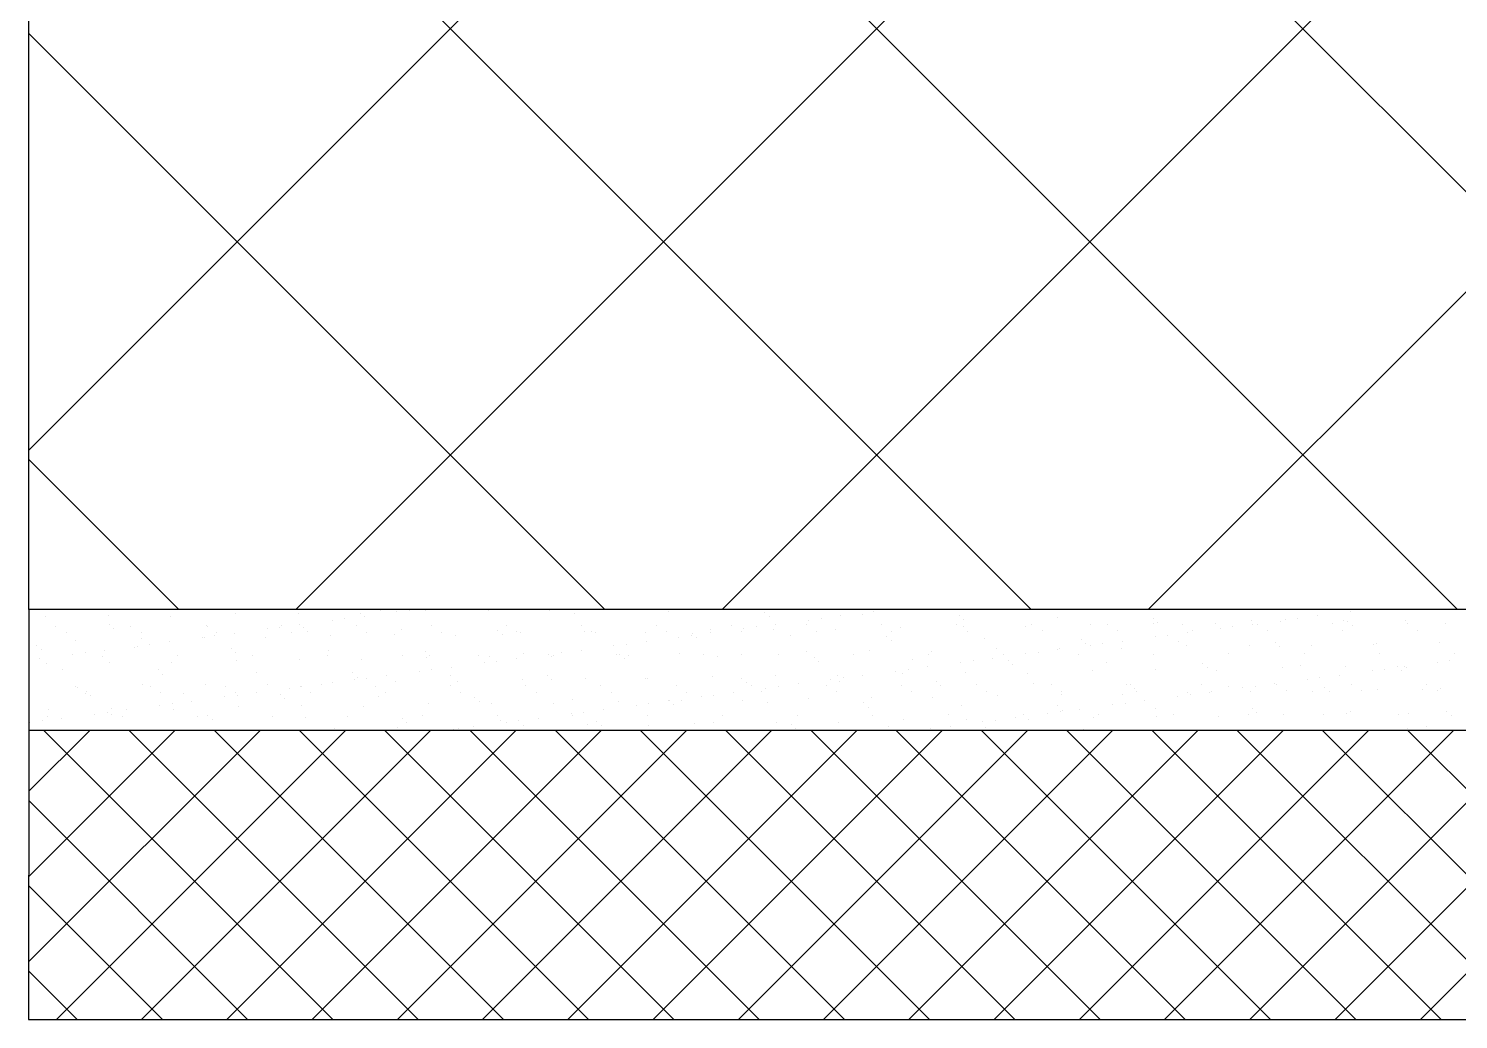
# Model space of a CAD drawing. Header units: metres. Extents: x 668617 to 675126, y 2286318 to 2293677.
# Drawn here: x 672241.303 to 672244.268, y 2287821.947 to 2287824.001 of the extents above; entities that cross this region are included whole.
import ezdxf

# ---------------------------------------------------------------- set-up
doc = ezdxf.new("R2010")
doc.units = ezdxf.units.M
doc.header["$MEASUREMENT"] = 0
doc.layers.add('DMTG_SECCIONES_VIALES', color=250, linetype='Continuous')

msp = doc.modelspace()

# ---------------------------------------------------------------- linework, layer by layer
at = {"layer": 'DMTG_SECCIONES_VIALES', "color": 252, "linetype": 'Continuous', "true_color": 0x939598}
for p, q in [((672241.30355, 2287823.12718), (672246.30355, 2287828.12718)), ((672241.85699, 2287822.79673), (672246.30355, 2287827.24329)), ((672245.14971, 2287822.79673), (672241.30355, 2287826.64289)), ((672242.74087, 2287822.79673), (672246.30355, 2287826.35941)), ((672244.26583, 2287822.79673), (672241.30355, 2287825.75901)), ((672243.62476, 2287822.79673), (672246.30355, 2287825.47553)), ((672243.38194, 2287822.79673), (672241.30355, 2287824.87513)), ((672242.49806, 2287822.79673), (672241.30355, 2287823.99124)), ((672241.61418, 2287822.79673), (672241.30355, 2287823.10736)), ((672241.303, 2287822.06597), (672241.78377, 2287822.54673)), ((672241.30321, 2287822.24295), (672241.60699, 2287822.54673)), ((672241.30341, 2287822.41993), (672241.43021, 2287822.54673)), ((672241.93385, 2287821.94673), (672241.33385, 2287822.54673)), ((672241.36054, 2287821.94673), (672241.96054, 2287822.54673)), ((672242.11062, 2287821.94673), (672241.51062, 2287822.54673)), ((672241.53732, 2287821.94673), (672242.13732, 2287822.54673)), ((672242.2874, 2287821.94673), (672241.6874, 2287822.54673)), ((672241.7141, 2287821.94673), (672242.3141, 2287822.54673)), ((672242.46418, 2287821.94673), (672241.86418, 2287822.54673)), ((672241.89087, 2287821.94673), (672242.49087, 2287822.54673)), ((672242.64095, 2287821.94673), (672242.04095, 2287822.54673)), ((672242.06765, 2287821.94673), (672242.66765, 2287822.54673)), ((672242.81773, 2287821.94673), (672242.21773, 2287822.54673)), ((672242.24443, 2287821.94673), (672242.84443, 2287822.54673)), ((672242.99451, 2287821.94673), (672242.39451, 2287822.54673)), ((672242.4212, 2287821.94673), (672243.0212, 2287822.54673)), ((672243.17128, 2287821.94673), (672242.57128, 2287822.54673)), ((672242.59798, 2287821.94673), (672243.19798, 2287822.54673)), ((672243.34806, 2287821.94673), (672242.74806, 2287822.54673)), ((672242.77476, 2287821.94673), (672243.37476, 2287822.54673)), ((672243.52484, 2287821.94673), (672242.92484, 2287822.54673)), ((672242.95153, 2287821.94673), (672243.55153, 2287822.54673)), ((672243.70161, 2287821.94673), (672243.10161, 2287822.54673)), ((672243.12831, 2287821.94673), (672243.72831, 2287822.54673)), ((672243.87839, 2287821.94673), (672243.27839, 2287822.54673)), ((672243.30509, 2287821.94673), (672243.90509, 2287822.54673)), ((672244.05517, 2287821.94673), (672243.45517, 2287822.54673)), ((672243.48186, 2287821.94673), (672244.08186, 2287822.54673)), ((672244.23194, 2287821.94673), (672243.63194, 2287822.54673)), ((672243.65864, 2287821.94673), (672244.25864, 2287822.54673)), ((672244.40872, 2287821.94673), (672243.80872, 2287822.54673)), ((672243.83542, 2287821.94673), (672244.43542, 2287822.54673)), ((672244.5855, 2287821.94673), (672243.9855, 2287822.54673)), ((672244.01219, 2287821.94673), (672244.61219, 2287822.54673)), ((672244.76227, 2287821.94673), (672244.16227, 2287822.54673)), ((672244.18897, 2287821.94673), (672244.78897, 2287822.54673)), ((672241.75707, 2287821.94673), (672241.30338, 2287822.40042)), ((672241.58029, 2287821.94673), (672241.30318, 2287822.22384)), ((672241.40352, 2287821.94673), (672241.30298, 2287822.04727))]:
    msp.add_line(p, q, dxfattribs=at)
at = {"layer": 'DMTG_SECCIONES_VIALES'}
for p, q in [((672241.30355, 2287822.79673), (672241.30355, 2287822.54673)), ((672241.30355, 2287822.54673), (672241.30287, 2287821.94673)), ((672241.30355, 2287822.54673), (672246.30355, 2287822.54673)), ((672241.30287, 2287821.94673), (672246.30355, 2287821.94673))]:
    msp.add_line(p, q, dxfattribs=at)
at = {"layer": 'DMTG_SECCIONES_VIALES', "color": 18, "linetype": 'Continuous', "true_color": 0x000000}
for p, q in [((672241.73143, 2287822.78771), (672241.73143, 2287822.78771)), ((672241.86231, 2287822.78938), (672241.86231, 2287822.78938)), ((672241.99022, 2287822.78877), (672241.99022, 2287822.78877)), ((672242.03244, 2287822.79444), (672242.03244, 2287822.79444)), ((672242.06677, 2287822.7918), (672242.06677, 2287822.7918)), ((672242.09279, 2287822.79523), (672242.09279, 2287822.79523)), ((672242.12526, 2287822.79363), (672242.12526, 2287822.79363)), ((672242.25614, 2287822.7953), (672242.25614, 2287822.7953)), ((672242.38405, 2287822.79469), (672242.38405, 2287822.79469)), ((672242.43553, 2287822.7883), (672242.43553, 2287822.7883)), ((672242.62934, 2287822.79233), (672242.62934, 2287822.79233)), ((672242.82941, 2287822.79061), (672242.82941, 2287822.79061)), ((672243.03243, 2287822.78619), (672243.03243, 2287822.78619)), ((672243.05499, 2287822.79245), (672243.05499, 2287822.79245)), ((672243.08101, 2287822.79587), (672243.08101, 2287822.79587)), ((672244.04321, 2287822.79309), (672244.04321, 2287822.79309)), ((672244.06923, 2287822.79652), (672244.06923, 2287822.79652)), ((672241.33761, 2287822.78179), (672241.33761, 2287822.78179)), ((672241.35946, 2287822.76197), (672241.35946, 2287822.76197)), ((672241.46849, 2287822.78346), (672241.46849, 2287822.78346)), ((672241.46982, 2287822.76514), (672241.46982, 2287822.76514)), ((672241.47904, 2287822.7567), (672241.47904, 2287822.7567)), ((672241.51517, 2287822.76225), (672241.51517, 2287822.76225)), ((672241.59639, 2287822.78285), (672241.59639, 2287822.78285)), ((672241.67088, 2287822.76253), (672241.67088, 2287822.76253)), ((672241.67284, 2287822.76072), (672241.67284, 2287822.76072)), ((672241.79759, 2287822.75637), (672241.79759, 2287822.75637)), ((672241.82362, 2287822.75979), (672241.82362, 2287822.75979)), ((672241.82658, 2287822.76282), (672241.82658, 2287822.76282)), ((672241.86426, 2287822.76514), (672241.86426, 2287822.76514)), ((672241.87292, 2287822.759), (672241.87292, 2287822.759)), ((672241.93218, 2287822.77408), (672241.93218, 2287822.77408)), ((672241.9582, 2287822.77751), (672241.9582, 2287822.77751)), ((672241.98229, 2287822.7631), (672241.98229, 2287822.7631)), ((672241.99885, 2287822.78286), (672241.99885, 2287822.78286)), ((672242.138, 2287822.76338), (672242.138, 2287822.76338)), ((672242.2937, 2287822.76367), (672242.2937, 2287822.76367)), ((672242.44941, 2287822.76395), (672242.44941, 2287822.76395)), ((672242.60512, 2287822.76423), (672242.60512, 2287822.76423)), ((672242.76083, 2287822.76451), (672242.76083, 2287822.76451)), ((672242.78581, 2287822.75701), (672242.78581, 2287822.75701)), ((672242.81184, 2287822.76044), (672242.81184, 2287822.76044)), ((672242.83863, 2287822.78216), (672242.83863, 2287822.78216)), ((672242.84846, 2287822.75601), (672242.84846, 2287822.75601)), ((672242.85248, 2287822.76579), (672242.85248, 2287822.76579)), ((672242.91653, 2287822.7648), (672242.91653, 2287822.7648)), ((672242.9204, 2287822.77473), (672242.9204, 2287822.77473)), ((672242.94642, 2287822.77815), (672242.94642, 2287822.77815)), ((672242.97637, 2287822.7554), (672242.97637, 2287822.7554)), ((672242.98707, 2287822.78351), (672242.98707, 2287822.78351)), ((672243.07224, 2287822.76508), (672243.07224, 2287822.76508)), ((672243.11141, 2287822.76027), (672243.11141, 2287822.76027)), ((672243.22795, 2287822.76536), (672243.22795, 2287822.76536)), ((672243.23251, 2287822.78447), (672243.23251, 2287822.78447)), ((672243.24172, 2287822.77602), (672243.24172, 2287822.77602)), ((672243.24229, 2287822.76194), (672243.24229, 2287822.76194)), ((672243.37019, 2287822.76132), (672243.37019, 2287822.76132)), ((672243.38365, 2287822.76565), (672243.38365, 2287822.76565)), ((672243.43553, 2287822.78005), (672243.43553, 2287822.78005)), ((672243.50524, 2287822.76619), (672243.50524, 2287822.76619)), ((672243.53936, 2287822.76593), (672243.53936, 2287822.76593)), ((672243.6356, 2287822.77833), (672243.6356, 2287822.77833)), ((672243.63612, 2287822.76786), (672243.63612, 2287822.76786)), ((672243.64482, 2287822.76989), (672243.64482, 2287822.76989)), ((672243.69507, 2287822.76621), (672243.69507, 2287822.76621)), ((672243.76402, 2287822.76724), (672243.76402, 2287822.76724)), ((672243.77403, 2287822.75765), (672243.77403, 2287822.75765)), ((672243.80006, 2287822.76108), (672243.80006, 2287822.76108)), ((672243.83862, 2287822.77391), (672243.83862, 2287822.77391)), ((672243.84071, 2287822.76643), (672243.84071, 2287822.76643)), ((672243.85077, 2287822.76649), (672243.85077, 2287822.76649)), ((672243.89907, 2287822.77211), (672243.89907, 2287822.77211)), ((672243.90862, 2287822.77537), (672243.90862, 2287822.77537)), ((672243.93464, 2287822.7788), (672243.93464, 2287822.7788)), ((672243.97529, 2287822.78415), (672243.97529, 2287822.78415)), ((672244.00648, 2287822.76678), (672244.00648, 2287822.76678)), ((672244.02995, 2287822.77378), (672244.02995, 2287822.77378)), ((672244.03869, 2287822.77219), (672244.03869, 2287822.77219)), ((672244.04791, 2287822.76375), (672244.04791, 2287822.76375)), ((672244.15785, 2287822.77317), (672244.15785, 2287822.77317)), ((672244.16219, 2287822.76706), (672244.16219, 2287822.76706)), ((672244.24172, 2287822.76777), (672244.24172, 2287822.76777)), ((672241.38055, 2287822.74853), (672241.38055, 2287822.74853)), ((672241.40105, 2287822.73172), (672241.40105, 2287822.73172)), ((672241.5361, 2287822.73658), (672241.5361, 2287822.73658)), ((672241.53625, 2287822.74882), (672241.53625, 2287822.74882)), ((672241.59509, 2287822.72971), (672241.59509, 2287822.72971)), ((672241.663, 2287822.73865), (672241.663, 2287822.73865)), ((672241.66697, 2287822.73825), (672241.66697, 2287822.73825)), ((672241.68903, 2287822.74207), (672241.68903, 2287822.74207)), ((672241.69196, 2287822.7491), (672241.69196, 2287822.7491)), ((672241.72968, 2287822.74742), (672241.72968, 2287822.74742)), ((672241.79488, 2287822.73764), (672241.79488, 2287822.73764)), ((672241.84767, 2287822.74938), (672241.84767, 2287822.74938)), ((672241.88213, 2287822.75056), (672241.88213, 2287822.75056)), ((672241.92992, 2287822.7425), (672241.92992, 2287822.7425)), ((672242.00337, 2287822.74967), (672242.00337, 2287822.74967)), ((672242.0608, 2287822.74417), (672242.0608, 2287822.74417)), ((672242.07594, 2287822.75458), (672242.07594, 2287822.75458)), ((672242.15908, 2287822.74995), (672242.15908, 2287822.74995)), ((672242.18871, 2287822.74356), (672242.18871, 2287822.74356)), ((672242.27601, 2287822.75286), (672242.27601, 2287822.75286)), ((672242.28523, 2287822.74442), (672242.28523, 2287822.74442)), ((672242.31479, 2287822.75023), (672242.31479, 2287822.75023)), ((672242.32375, 2287822.74842), (672242.32375, 2287822.74842)), ((672242.45463, 2287822.75009), (672242.45463, 2287822.75009)), ((672242.4705, 2287822.75052), (672242.4705, 2287822.75052)), ((672242.47903, 2287822.74844), (672242.47903, 2287822.74844)), ((672242.58254, 2287822.74948), (672242.58254, 2287822.74948)), ((672242.58331, 2287822.73035), (672242.58331, 2287822.73035)), ((672242.6262, 2287822.7508), (672242.6262, 2287822.7508)), ((672242.65122, 2287822.73929), (672242.65122, 2287822.73929)), ((672242.67725, 2287822.74272), (672242.67725, 2287822.74272)), ((672242.67911, 2287822.74673), (672242.67911, 2287822.74673)), ((672242.68832, 2287822.73828), (672242.68832, 2287822.73828)), ((672242.71758, 2287822.75435), (672242.71758, 2287822.75435)), ((672242.7179, 2287822.74807), (672242.7179, 2287822.74807)), ((672242.78191, 2287822.75108), (672242.78191, 2287822.75108)), ((672242.88213, 2287822.7423), (672242.88213, 2287822.7423)), ((672242.93762, 2287822.75136), (672242.93762, 2287822.75136)), ((672243.0822, 2287822.74059), (672243.0822, 2287822.74059)), ((672243.09142, 2287822.73214), (672243.09142, 2287822.73214)), ((672243.09332, 2287822.75165), (672243.09332, 2287822.75165)), ((672243.24903, 2287822.75193), (672243.24903, 2287822.75193)), ((672243.28522, 2287822.73616), (672243.28522, 2287822.73616)), ((672243.40474, 2287822.75221), (672243.40474, 2287822.75221)), ((672243.48529, 2287822.73445), (672243.48529, 2287822.73445)), ((672243.49451, 2287822.726), (672243.49451, 2287822.726)), ((672243.53088, 2287822.72564), (672243.53088, 2287822.72564)), ((672243.56045, 2287822.7525), (672243.56045, 2287822.7525)), ((672243.57153, 2287822.73099), (672243.57153, 2287822.73099)), ((672243.63944, 2287822.73993), (672243.63944, 2287822.73993)), ((672243.66547, 2287822.74336), (672243.66547, 2287822.74336)), ((672243.68832, 2287822.73003), (672243.68832, 2287822.73003)), ((672243.70612, 2287822.74871), (672243.70612, 2287822.74871)), ((672243.71615, 2287822.75278), (672243.71615, 2287822.75278)), ((672243.87186, 2287822.75306), (672243.87186, 2287822.75306)), ((672243.88839, 2287822.72831), (672243.88839, 2287822.72831)), ((672244.02757, 2287822.75334), (672244.02757, 2287822.75334)), ((672244.09756, 2287822.7269), (672244.09756, 2287822.7269)), ((672244.18327, 2287822.75363), (672244.18327, 2287822.75363)), ((672244.22844, 2287822.72857), (672244.22844, 2287822.72857)), ((672241.31952, 2287822.72126), (672241.31952, 2287822.72126)), ((672241.32873, 2287822.71281), (672241.32873, 2287822.71281)), ((672241.39382, 2287822.70321), (672241.39382, 2287822.70321)), ((672241.41985, 2287822.70664), (672241.41985, 2287822.70664)), ((672241.45645, 2287822.70018), (672241.45645, 2287822.70018)), ((672241.4605, 2287822.71199), (672241.4605, 2287822.71199)), ((672241.52254, 2287822.71684), (672241.52254, 2287822.71684)), ((672241.52841, 2287822.72093), (672241.52841, 2287822.72093)), ((672241.55444, 2287822.72435), (672241.55444, 2287822.72435)), ((672241.61216, 2287822.70046), (672241.61216, 2287822.70046)), ((672241.72261, 2287822.71512), (672241.72261, 2287822.71512)), ((672241.73183, 2287822.70668), (672241.73183, 2287822.70668)), ((672241.76787, 2287822.70074), (672241.76787, 2287822.70074)), ((672241.92357, 2287822.70103), (672241.92357, 2287822.70103)), ((672241.92563, 2287822.7107), (672241.92563, 2287822.7107)), ((672242.07928, 2287822.70131), (672242.07928, 2287822.70131)), ((672242.1257, 2287822.70898), (672242.1257, 2287822.70898)), ((672242.12841, 2287822.69729), (672242.12841, 2287822.69729)), ((672242.13492, 2287822.70054), (672242.13492, 2287822.70054)), ((672242.23499, 2287822.70159), (672242.23499, 2287822.70159)), ((672242.25929, 2287822.69896), (672242.25929, 2287822.69896)), ((672242.32873, 2287822.70456), (672242.32873, 2287822.70456)), ((672242.38204, 2287822.70385), (672242.38204, 2287822.70385)), ((672242.3872, 2287822.69835), (672242.3872, 2287822.69835)), ((672242.39069, 2287822.70188), (672242.39069, 2287822.70188)), ((672242.40807, 2287822.70728), (672242.40807, 2287822.70728)), ((672242.44872, 2287822.71263), (672242.44872, 2287822.71263)), ((672242.51663, 2287822.72157), (672242.51663, 2287822.72157)), ((672242.52224, 2287822.70321), (672242.52224, 2287822.70321)), ((672242.5288, 2287822.70284), (672242.5288, 2287822.70284)), ((672242.54266, 2287822.725), (672242.54266, 2287822.725)), ((672242.5464, 2287822.70216), (672242.5464, 2287822.70216)), ((672242.65312, 2287822.70488), (672242.65312, 2287822.70488)), ((672242.70211, 2287822.70244), (672242.70211, 2287822.70244)), ((672242.73182, 2287822.69842), (672242.73182, 2287822.69842)), ((672242.78103, 2287822.70427), (672242.78103, 2287822.70427)), ((672242.85782, 2287822.70272), (672242.85782, 2287822.70272)), ((672242.91607, 2287822.70914), (672242.91607, 2287822.70914)), ((672242.93189, 2287822.6967), (672242.93189, 2287822.6967)), ((672243.01352, 2287822.70301), (672243.01352, 2287822.70301)), ((672243.04695, 2287822.7108), (672243.04695, 2287822.7108)), ((672243.16923, 2287822.70329), (672243.16923, 2287822.70329)), ((672243.17485, 2287822.71019), (672243.17485, 2287822.71019)), ((672243.3099, 2287822.71506), (672243.3099, 2287822.71506)), ((672243.32494, 2287822.70357), (672243.32494, 2287822.70357)), ((672243.37026, 2287822.7045), (672243.37026, 2287822.7045)), ((672243.39629, 2287822.70792), (672243.39629, 2287822.70792)), ((672243.43694, 2287822.71327), (672243.43694, 2287822.71327)), ((672243.44078, 2287822.71673), (672243.44078, 2287822.71673)), ((672243.48064, 2287822.70386), (672243.48064, 2287822.70386)), ((672243.50485, 2287822.72222), (672243.50485, 2287822.72222)), ((672243.56868, 2287822.71611), (672243.56868, 2287822.71611)), ((672243.63635, 2287822.70414), (672243.63635, 2287822.70414)), ((672243.70373, 2287822.72098), (672243.70373, 2287822.72098)), ((672243.79206, 2287822.70442), (672243.79206, 2287822.70442)), ((672243.83461, 2287822.72265), (672243.83461, 2287822.72265)), ((672243.8976, 2287822.71986), (672243.8976, 2287822.71986)), ((672243.94776, 2287822.70471), (672243.94776, 2287822.70471)), ((672243.96251, 2287822.72203), (672243.96251, 2287822.72203)), ((672244.09141, 2287822.72389), (672244.09141, 2287822.72389)), ((672244.10347, 2287822.70499), (672244.10347, 2287822.70499)), ((672244.25918, 2287822.70527), (672244.25918, 2287822.70527)), ((672241.32591, 2287822.69427), (672241.32591, 2287822.69427)), ((672241.34076, 2287822.68545), (672241.34076, 2287822.68545)), ((672241.37223, 2287822.67296), (672241.37223, 2287822.67296)), ((672241.47164, 2287822.68712), (672241.47164, 2287822.68712)), ((672241.5723, 2287822.67124), (672241.5723, 2287822.67124)), ((672241.59954, 2287822.68651), (672241.59954, 2287822.68651)), ((672241.73458, 2287822.69137), (672241.73458, 2287822.69137)), ((672241.77533, 2287822.66682), (672241.77533, 2287822.66682)), ((672241.86546, 2287822.69304), (672241.86546, 2287822.69304)), ((672241.99337, 2287822.69243), (672241.99337, 2287822.69243)), ((672242.11287, 2287822.66842), (672242.11287, 2287822.66842)), ((672242.13889, 2287822.67184), (672242.13889, 2287822.67184)), ((672242.17954, 2287822.67719), (672242.17954, 2287822.67719)), ((672242.24746, 2287822.68613), (672242.24746, 2287822.68613)), ((672242.27348, 2287822.68956), (672242.27348, 2287822.68956)), ((672242.31413, 2287822.69491), (672242.31413, 2287822.69491)), ((672242.53801, 2287822.6944), (672242.53801, 2287822.6944)), ((672242.94111, 2287822.68826), (672242.94111, 2287822.68826)), ((672243.10109, 2287822.66906), (672243.10109, 2287822.66906)), ((672243.12711, 2287822.67249), (672243.12711, 2287822.67249)), ((672243.13491, 2287822.69228), (672243.13491, 2287822.69228)), ((672243.16776, 2287822.67784), (672243.16776, 2287822.67784)), ((672243.23568, 2287822.68678), (672243.23568, 2287822.68678)), ((672243.2617, 2287822.6902), (672243.2617, 2287822.6902)), ((672243.30235, 2287822.69556), (672243.30235, 2287822.69556)), ((672243.33499, 2287822.69056), (672243.33499, 2287822.69056)), ((672243.3442, 2287822.68212), (672243.3442, 2287822.68212)), ((672243.50839, 2287822.66985), (672243.50839, 2287822.66985)), ((672243.53801, 2287822.68614), (672243.53801, 2287822.68614)), ((672243.63927, 2287822.67152), (672243.63927, 2287822.67152)), ((672243.73808, 2287822.68442), (672243.73808, 2287822.68442)), ((672243.7473, 2287822.67598), (672243.7473, 2287822.67598)), ((672243.76717, 2287822.6709), (672243.76717, 2287822.6709)), ((672243.90222, 2287822.67577), (672243.90222, 2287822.67577)), ((672243.9411, 2287822.68), (672243.9411, 2287822.68)), ((672244.0331, 2287822.67744), (672244.0331, 2287822.67744)), ((672244.08931, 2287822.6697), (672244.08931, 2287822.6697)), ((672244.11533, 2287822.67313), (672244.11533, 2287822.67313)), ((672244.14118, 2287822.67828), (672244.14118, 2287822.67828)), ((672244.15039, 2287822.66984), (672244.15039, 2287822.66984)), ((672244.15598, 2287822.67848), (672244.15598, 2287822.67848)), ((672244.161, 2287822.67682), (672244.161, 2287822.67682)), ((672244.2239, 2287822.68742), (672244.2239, 2287822.68742)), ((672244.24992, 2287822.69085), (672244.24992, 2287822.69085)), ((672241.39984, 2287822.63676), (672241.39984, 2287822.63676)), ((672241.53925, 2287822.64024), (672241.53925, 2287822.64024)), ((672241.55555, 2287822.63705), (672241.55555, 2287822.63705)), ((672241.58152, 2287822.66279), (672241.58152, 2287822.66279)), ((672241.67012, 2287822.64191), (672241.67012, 2287822.64191)), ((672241.71126, 2287822.63733), (672241.71126, 2287822.63733)), ((672241.79803, 2287822.6413), (672241.79803, 2287822.6413)), ((672241.86696, 2287822.63761), (672241.86696, 2287822.63761)), ((672241.91036, 2287822.64176), (672241.91036, 2287822.64176)), ((672241.93307, 2287822.64616), (672241.93307, 2287822.64616)), ((672241.9754, 2287822.6651), (672241.9754, 2287822.6651)), ((672241.97828, 2287822.6507), (672241.97828, 2287822.6507)), ((672241.98461, 2287822.65665), (672241.98461, 2287822.65665)), ((672242.0043, 2287822.65412), (672242.0043, 2287822.65412)), ((672242.02267, 2287822.63789), (672242.02267, 2287822.63789)), ((672242.04495, 2287822.65947), (672242.04495, 2287822.65947)), ((672242.06395, 2287822.64783), (672242.06395, 2287822.64783)), ((672242.17838, 2287822.63818), (672242.17838, 2287822.63818)), ((672242.17842, 2287822.66068), (672242.17842, 2287822.66068)), ((672242.19186, 2287822.64722), (672242.19186, 2287822.64722)), ((672242.3269, 2287822.65208), (672242.3269, 2287822.65208)), ((672242.33409, 2287822.63846), (672242.33409, 2287822.63846)), ((672242.37849, 2287822.65896), (672242.37849, 2287822.65896)), ((672242.38771, 2287822.65051), (672242.38771, 2287822.65051)), ((672242.45778, 2287822.65375), (672242.45778, 2287822.65375)), ((672242.48979, 2287822.63874), (672242.48979, 2287822.63874)), ((672242.58151, 2287822.65454), (672242.58151, 2287822.65454)), ((672242.58569, 2287822.65314), (672242.58569, 2287822.65314)), ((672242.6455, 2287822.63903), (672242.6455, 2287822.63903)), ((672242.72073, 2287822.658), (672242.72073, 2287822.658)), ((672242.78159, 2287822.65282), (672242.78159, 2287822.65282)), ((672242.7908, 2287822.64437), (672242.7908, 2287822.64437)), ((672242.80121, 2287822.63931), (672242.80121, 2287822.63931)), ((672242.85161, 2287822.65967), (672242.85161, 2287822.65967)), ((672242.85794, 2287822.63705), (672242.85794, 2287822.63705)), ((672242.89858, 2287822.6424), (672242.89858, 2287822.6424)), ((672242.95691, 2287822.63959), (672242.95691, 2287822.63959)), ((672242.9665, 2287822.65134), (672242.9665, 2287822.65134)), ((672242.97952, 2287822.65906), (672242.97952, 2287822.65906)), ((672242.98461, 2287822.6484), (672242.98461, 2287822.6484)), ((672242.99252, 2287822.65477), (672242.99252, 2287822.65477)), ((672243.03317, 2287822.66012), (672243.03317, 2287822.66012)), ((672243.11262, 2287822.63987), (672243.11262, 2287822.63987)), ((672243.11456, 2287822.66393), (672243.11456, 2287822.66393)), ((672243.18468, 2287822.64668), (672243.18468, 2287822.64668)), ((672243.1939, 2287822.63823), (672243.1939, 2287822.63823)), ((672243.24544, 2287822.66559), (672243.24544, 2287822.66559)), ((672243.26833, 2287822.64016), (672243.26833, 2287822.64016)), ((672243.37334, 2287822.66498), (672243.37334, 2287822.66498)), ((672243.3877, 2287822.64226), (672243.3877, 2287822.64226)), ((672243.42403, 2287822.64044), (672243.42403, 2287822.64044)), ((672243.57974, 2287822.64072), (672243.57974, 2287822.64072)), ((672243.58778, 2287822.64054), (672243.58778, 2287822.64054)), ((672243.73545, 2287822.64101), (672243.73545, 2287822.64101)), ((672243.84616, 2287822.63769), (672243.84616, 2287822.63769)), ((672243.8868, 2287822.64304), (672243.8868, 2287822.64304)), ((672243.89116, 2287822.64129), (672243.89116, 2287822.64129)), ((672243.95472, 2287822.65198), (672243.95472, 2287822.65198)), ((672243.98074, 2287822.65541), (672243.98074, 2287822.65541)), ((672244.02139, 2287822.66076), (672244.02139, 2287822.66076)), ((672244.04686, 2287822.64157), (672244.04686, 2287822.64157)), ((672244.20257, 2287822.64186), (672244.20257, 2287822.64186)), ((672241.4042, 2287822.63537), (672241.4042, 2287822.63537)), ((672241.42093, 2287822.62333), (672241.42093, 2287822.62333)), ((672241.422, 2287822.62735), (672241.422, 2287822.62735)), ((672241.43121, 2287822.61891), (672241.43121, 2287822.61891)), ((672241.57663, 2287822.62361), (672241.57663, 2287822.62361)), ((672241.62502, 2287822.62293), (672241.62502, 2287822.62293)), ((672241.7091, 2287822.61526), (672241.7091, 2287822.61526)), ((672241.73234, 2287822.6239), (672241.73234, 2287822.6239)), ((672241.73513, 2287822.61868), (672241.73513, 2287822.61868)), ((672241.77578, 2287822.62404), (672241.77578, 2287822.62404)), ((672241.82509, 2287822.62121), (672241.82509, 2287822.62121)), ((672241.83431, 2287822.61277), (672241.83431, 2287822.61277)), ((672241.84369, 2287822.63298), (672241.84369, 2287822.63298)), ((672241.86972, 2287822.6364), (672241.86972, 2287822.6364)), ((672241.88805, 2287822.62418), (672241.88805, 2287822.62418)), ((672242.02811, 2287822.61679), (672242.02811, 2287822.61679)), ((672242.04376, 2287822.62446), (672242.04376, 2287822.62446)), ((672242.19946, 2287822.62474), (672242.19946, 2287822.62474)), ((672242.22819, 2287822.61507), (672242.22819, 2287822.61507)), ((672242.35517, 2287822.62503), (672242.35517, 2287822.62503)), ((672242.43121, 2287822.61065), (672242.43121, 2287822.61065)), ((672242.51088, 2287822.62531), (672242.51088, 2287822.62531)), ((672242.63128, 2287822.60893), (672242.63128, 2287822.60893)), ((672242.65627, 2287822.60854), (672242.65627, 2287822.60854)), ((672242.66658, 2287822.62559), (672242.66658, 2287822.62559)), ((672242.69732, 2287822.6159), (672242.69732, 2287822.6159)), ((672242.72335, 2287822.61933), (672242.72335, 2287822.61933)), ((672242.764, 2287822.62468), (672242.764, 2287822.62468)), ((672242.78418, 2287822.60793), (672242.78418, 2287822.60793)), ((672242.82229, 2287822.62588), (672242.82229, 2287822.62588)), ((672242.83191, 2287822.63362), (672242.83191, 2287822.63362)), ((672242.91922, 2287822.61279), (672242.91922, 2287822.61279)), ((672242.978, 2287822.62616), (672242.978, 2287822.62616)), ((672243.0501, 2287822.61446), (672243.0501, 2287822.61446)), ((672243.13371, 2287822.62644), (672243.13371, 2287822.62644)), ((672243.178, 2287822.61385), (672243.178, 2287822.61385)), ((672243.28941, 2287822.62673), (672243.28941, 2287822.62673)), ((672243.31305, 2287822.61872), (672243.31305, 2287822.61872)), ((672243.44393, 2287822.62038), (672243.44393, 2287822.62038)), ((672243.44512, 2287822.62701), (672243.44512, 2287822.62701)), ((672243.57183, 2287822.61977), (672243.57183, 2287822.61977)), ((672243.59699, 2287822.63209), (672243.59699, 2287822.63209)), ((672243.60083, 2287822.62729), (672243.60083, 2287822.62729)), ((672243.61763, 2287822.60761), (672243.61763, 2287822.60761)), ((672243.68554, 2287822.61655), (672243.68554, 2287822.61655)), ((672243.70688, 2287822.62464), (672243.70688, 2287822.62464)), ((672243.71157, 2287822.61997), (672243.71157, 2287822.61997)), ((672243.75222, 2287822.62532), (672243.75222, 2287822.62532)), ((672243.75653, 2287822.62757), (672243.75653, 2287822.62757)), ((672243.7908, 2287822.63612), (672243.7908, 2287822.63612)), ((672243.82013, 2287822.63427), (672243.82013, 2287822.63427)), ((672243.83776, 2287822.62631), (672243.83776, 2287822.62631)), ((672243.91224, 2287822.62786), (672243.91224, 2287822.62786)), ((672243.96566, 2287822.62569), (672243.96566, 2287822.62569)), ((672243.99087, 2287822.6344), (672243.99087, 2287822.6344)), ((672244.00009, 2287822.62595), (672244.00009, 2287822.62595)), ((672244.06795, 2287822.62814), (672244.06795, 2287822.62814)), ((672244.10071, 2287822.63056), (672244.10071, 2287822.63056)), ((672244.19389, 2287822.62998), (672244.19389, 2287822.62998)), ((672244.22366, 2287822.62842), (672244.22366, 2287822.62842)), ((672244.23159, 2287822.63223), (672244.23159, 2287822.63223)), ((672241.34391, 2287822.58911), (672241.34391, 2287822.58911)), ((672241.43992, 2287822.57982), (672241.43992, 2287822.57982)), ((672241.46595, 2287822.58325), (672241.46595, 2287822.58325)), ((672241.47471, 2287822.57905), (672241.47471, 2287822.57905)), ((672241.47479, 2287822.59078), (672241.47479, 2287822.59078)), ((672241.5066, 2287822.5886), (672241.5066, 2287822.5886)), ((672241.57451, 2287822.59754), (672241.57451, 2287822.59754)), ((672241.60054, 2287822.60097), (672241.60054, 2287822.60097)), ((672241.60269, 2287822.59016), (672241.60269, 2287822.59016)), ((672241.64119, 2287822.60632), (672241.64119, 2287822.60632)), ((672241.73773, 2287822.59503), (672241.73773, 2287822.59503)), ((672241.86861, 2287822.5967), (672241.86861, 2287822.5967)), ((672241.99652, 2287822.59609), (672241.99652, 2287822.59609)), ((672242.13156, 2287822.60095), (672242.13156, 2287822.60095)), ((672242.2374, 2287822.60663), (672242.2374, 2287822.60663)), ((672242.26244, 2287822.60262), (672242.26244, 2287822.60262)), ((672242.39035, 2287822.60201), (672242.39035, 2287822.60201)), ((672242.42814, 2287822.58046), (672242.42814, 2287822.58046)), ((672242.45417, 2287822.58389), (672242.45417, 2287822.58389)), ((672242.49482, 2287822.58924), (672242.49482, 2287822.58924)), ((672242.52539, 2287822.60687), (672242.52539, 2287822.60687)), ((672242.56273, 2287822.59818), (672242.56273, 2287822.59818)), ((672242.58876, 2287822.60161), (672242.58876, 2287822.60161)), ((672242.62941, 2287822.60696), (672242.62941, 2287822.60696)), ((672242.6405, 2287822.60049), (672242.6405, 2287822.60049)), ((672242.8343, 2287822.60451), (672242.8343, 2287822.60451)), ((672242.8982, 2287822.57752), (672242.8982, 2287822.57752)), ((672243.03437, 2287822.60279), (672243.03437, 2287822.60279)), ((672243.04359, 2287822.59435), (672243.04359, 2287822.59435)), ((672243.0539, 2287822.5778), (672243.0539, 2287822.5778)), ((672243.20961, 2287822.57809), (672243.20961, 2287822.57809)), ((672243.2374, 2287822.59837), (672243.2374, 2287822.59837)), ((672243.36532, 2287822.57837), (672243.36532, 2287822.57837)), ((672243.41636, 2287822.58111), (672243.41636, 2287822.58111)), ((672243.43747, 2287822.59666), (672243.43747, 2287822.59666)), ((672243.44239, 2287822.58454), (672243.44239, 2287822.58454)), ((672243.44668, 2287822.58821), (672243.44668, 2287822.58821)), ((672243.48304, 2287822.58989), (672243.48304, 2287822.58989)), ((672243.52102, 2287822.57865), (672243.52102, 2287822.57865)), ((672243.55095, 2287822.59883), (672243.55095, 2287822.59883)), ((672243.57698, 2287822.60225), (672243.57698, 2287822.60225)), ((672243.64049, 2287822.59223), (672243.64049, 2287822.59223)), ((672243.67673, 2287822.57893), (672243.67673, 2287822.57893)), ((672243.83244, 2287822.57922), (672243.83244, 2287822.57922)), ((672243.84056, 2287822.59052), (672243.84056, 2287822.59052)), ((672243.84978, 2287822.58207), (672243.84978, 2287822.58207)), ((672243.90537, 2287822.57943), (672243.90537, 2287822.57943)), ((672243.98815, 2287822.5795), (672243.98815, 2287822.5795)), ((672244.03625, 2287822.5811), (672244.03625, 2287822.5811)), ((672244.04358, 2287822.58609), (672244.04358, 2287822.58609)), ((672244.14385, 2287822.57978), (672244.14385, 2287822.57978)), ((672244.16415, 2287822.58048), (672244.16415, 2287822.58048)), ((672244.24366, 2287822.58438), (672244.24366, 2287822.58438)), ((672241.30534, 2287822.5621), (672241.30534, 2287822.5621)), ((672241.33136, 2287822.56553), (672241.33136, 2287822.56553)), ((672241.34113, 2287822.57469), (672241.34113, 2287822.57469)), ((672241.37201, 2287822.57088), (672241.37201, 2287822.57088)), ((672241.49683, 2287822.57497), (672241.49683, 2287822.57497)), ((672241.65254, 2287822.57526), (672241.65254, 2287822.57526)), ((672241.67479, 2287822.57733), (672241.67479, 2287822.57733)), ((672241.684, 2287822.56888), (672241.684, 2287822.56888)), ((672241.80825, 2287822.57554), (672241.80825, 2287822.57554)), ((672241.87781, 2287822.57291), (672241.87781, 2287822.57291)), ((672241.93622, 2287822.54982), (672241.93622, 2287822.54982)), ((672241.96395, 2287822.57582), (672241.96395, 2287822.57582)), ((672242.0671, 2287822.55149), (672242.0671, 2287822.55149)), ((672242.07788, 2287822.57119), (672242.07788, 2287822.57119)), ((672242.0871, 2287822.56275), (672242.0871, 2287822.56275)), ((672242.11966, 2287822.5761), (672242.11966, 2287822.5761)), ((672242.18499, 2287822.54845), (672242.18499, 2287822.54845)), ((672242.19501, 2287822.55088), (672242.19501, 2287822.55088)), ((672242.22564, 2287822.5538), (672242.22564, 2287822.5538)), ((672242.27537, 2287822.57639), (672242.27537, 2287822.57639)), ((672242.2809, 2287822.56677), (672242.2809, 2287822.56677)), ((672242.29356, 2287822.56275), (672242.29356, 2287822.56275)), ((672242.31958, 2287822.56617), (672242.31958, 2287822.56617)), ((672242.33005, 2287822.55574), (672242.33005, 2287822.55574)), ((672242.36023, 2287822.57152), (672242.36023, 2287822.57152)), ((672242.43108, 2287822.57667), (672242.43108, 2287822.57667)), ((672242.46093, 2287822.55741), (672242.46093, 2287822.55741)), ((672242.48097, 2287822.56505), (672242.48097, 2287822.56505)), ((672242.49019, 2287822.55661), (672242.49019, 2287822.55661)), ((672242.58678, 2287822.57695), (672242.58678, 2287822.57695)), ((672242.58884, 2287822.5568), (672242.58884, 2287822.5568)), ((672242.684, 2287822.56063), (672242.684, 2287822.56063)), ((672242.72388, 2287822.56166), (672242.72388, 2287822.56166)), ((672242.74249, 2287822.57724), (672242.74249, 2287822.57724)), ((672242.85476, 2287822.56333), (672242.85476, 2287822.56333)), ((672242.88407, 2287822.55891), (672242.88407, 2287822.55891)), ((672242.89328, 2287822.55047), (672242.89328, 2287822.55047)), ((672242.98266, 2287822.56272), (672242.98266, 2287822.56272)), ((672243.08709, 2287822.55449), (672243.08709, 2287822.55449)), ((672243.11771, 2287822.56758), (672243.11771, 2287822.56758)), ((672243.17321, 2287822.5491), (672243.17321, 2287822.5491)), ((672243.21386, 2287822.55445), (672243.21386, 2287822.55445)), ((672243.24859, 2287822.56925), (672243.24859, 2287822.56925)), ((672243.28178, 2287822.56339), (672243.28178, 2287822.56339)), ((672243.28716, 2287822.55277), (672243.28716, 2287822.55277)), ((672243.3078, 2287822.56682), (672243.3078, 2287822.56682)), ((672243.34845, 2287822.57217), (672243.34845, 2287822.57217)), ((672243.37649, 2287822.56864), (672243.37649, 2287822.56864)), ((672243.49018, 2287822.54835), (672243.49018, 2287822.54835)), ((672243.51154, 2287822.57351), (672243.51154, 2287822.57351)), ((672243.64242, 2287822.57517), (672243.64242, 2287822.57517)), ((672243.77032, 2287822.57456), (672243.77032, 2287822.57456)), ((672244.16143, 2287822.54974), (672244.16143, 2287822.54974)), ((672244.20208, 2287822.55509), (672244.20208, 2287822.55509)), ((672244.25287, 2287822.57593), (672244.25287, 2287822.57593))]:
    msp.add_line(p, q, dxfattribs=at)
at = {"layer": 'DMTG_SECCIONES_VIALES'}
for points in [[(672241.30355, 2287822.79673), (672241.30355, 2287828.64673), (672246.30355, 2287828.64673), (672246.30355, 2287822.79673)], [(672246.30355, 2287822.79673), (672241.30355, 2287822.79673)]]:
    msp.add_lwpolyline(points, dxfattribs=at)

doc.saveas('drawing.dxf')
